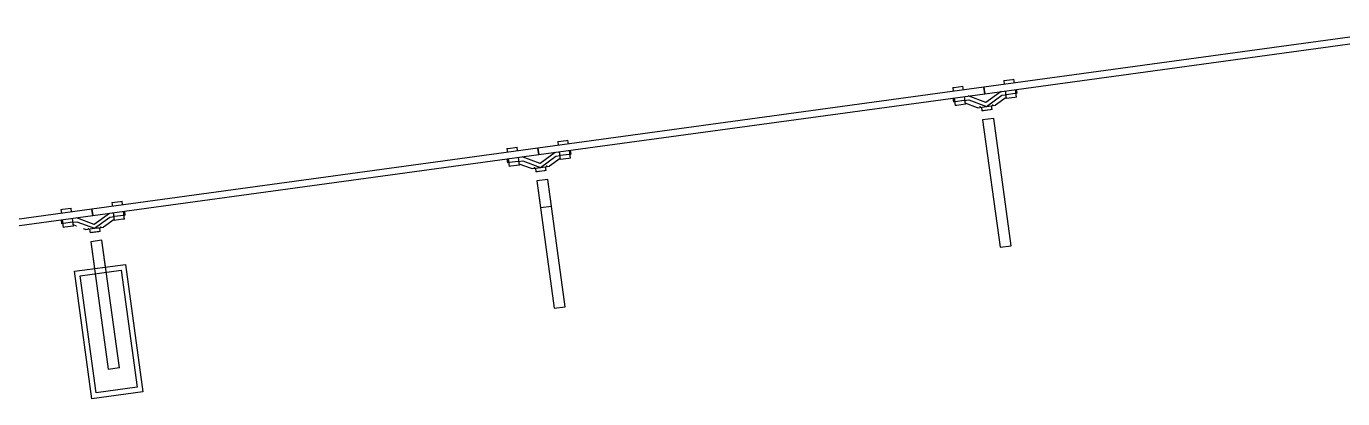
# Model space of a CAD drawing. Header units: millimetres. Extents: x -28081 to 11848482, y -6212777 to 128443.
# Drawn here: x -18223 to -13105, y 112788 to 114237 of the extents above; entities that cross this region are included whole.
import ezdxf

# ---------------------------------------------------------------- set-up
doc = ezdxf.new("R2010")
doc.units = ezdxf.units.MM
doc.header["$LTSCALE"] = 10
doc.layers.add('A—\\M+5C3C5\\M+5B4B0', color=135, linetype='Continuous')

msp = doc.modelspace()

# ---------------------------------------------------------------- linework, layer by layer
at = {"layer": 'A—\\M+5C3C5\\M+5B4B0'}
for p, q in [((-12766.1, 114236.6), (-14500, 113999.6)), ((-12766.1, 114236.6), (-14500, 113999.6)), ((-12766.1, 114236.6), (-14500, 113999.6)), ((-14496.5, 113974.4), (-12762.7, 114211.4)), ((-14496.5, 113974.4), (-12762.7, 114211.4)), ((-14496.5, 113974.4), (-12762.7, 114211.4)), ((-14422.7, 114025.3), (-14388.9, 114029.9)), ((-14422.7, 114025.3), (-14388.9, 114029.9)), ((-14388.9, 114029.9), (-14383.1, 114030.7)), ((-14388.9, 114029.9), (-14383.1, 114030.7)), ((-14381.1, 114015.8), (-14383.1, 114030.7)), ((-14381.1, 114015.8), (-14383.1, 114030.7)), ((-14500, 113999.6), (-16233.9, 113762.6)), ((-14500, 113999.6), (-16233.9, 113762.6)), ((-14500, 113999.6), (-16233.9, 113762.6)), ((-14620.9, 113998.2), (-14615.1, 113999)), ((-14620.9, 113998.2), (-14615.1, 113999)), ((-14620.9, 113998.2), (-14618.9, 113983.3)), ((-14620.9, 113998.2), (-14618.9, 113983.3)), ((-14615.1, 113999), (-14581.3, 114003.6)), ((-14615.1, 113999), (-14581.3, 114003.6)), ((-14579.2, 113988.7), (-14581.3, 114003.6)), ((-14579.2, 113988.7), (-14581.3, 114003.6)), ((-14496.5, 113974.4), (-14500, 113999.6)), ((-14500, 113999.6), (-14496.5, 113974.4)), ((-14496.5, 113974.4), (-14500, 113999.6)), ((-14500, 113999.6), (-14496.5, 113974.4)), ((-14496.5, 113974.4), (-14500, 113999.6)), ((-14500, 113999.6), (-14496.5, 113974.4)), ((-14432.5, 113983.2), (-14491.8, 113939.7)), ((-14432.5, 113983.2), (-14491.8, 113939.7)), ((-14422.7, 114025.3), (-14420.7, 114010.4)), ((-14422.7, 114025.3), (-14420.7, 114010.4)), ((-14417.3, 113985.2), (-14413.2, 113955.4)), ((-14417.3, 113985.2), (-14413.2, 113955.4)), ((-14370.6, 113976.4), (-14377.9, 113975.4)), ((-14370.6, 113976.4), (-14377.9, 113975.4)), ((-14373.6, 113960.8), (-14377.6, 113990.7)), ((-14373.6, 113960.8), (-14377.6, 113990.7)), ((-14370.6, 113976.4), (-14372.7, 113991.3)), ((-14370.6, 113976.4), (-14372.7, 113991.3)), ((-16230.4, 113737.4), (-14496.5, 113974.4)), ((-16230.4, 113737.4), (-14496.5, 113974.4)), ((-16230.4, 113737.4), (-14496.5, 113974.4)), ((-14620.4, 113957.5), (-14618.3, 113942.5)), ((-14620.4, 113957.5), (-14618.3, 113942.5)), ((-14611.1, 113943.5), (-14618.3, 113942.5)), ((-14611.1, 113943.5), (-14618.3, 113942.5)), ((-14615.4, 113958.2), (-14611.4, 113928.3)), ((-14615.4, 113958.2), (-14611.4, 113928.3)), ((-14605.5, 113929.1), (-14611.4, 113928.3)), ((-14605.5, 113929.1), (-14611.4, 113928.3)), ((-14576.1, 113948.3), (-14611.1, 113943.5)), ((-14576.1, 113948.3), (-14611.1, 113943.5)), ((-14571.7, 113933.8), (-14605.5, 113929.1)), ((-14571.7, 113933.8), (-14605.5, 113929.1)), ((-14576.1, 113948.3), (-14558.5, 113950.7)), ((-14576.1, 113948.3), (-14558.5, 113950.7)), ((-14571.7, 113933.8), (-14575.8, 113963.6)), ((-14571.7, 113933.8), (-14575.8, 113963.6)), ((-14524.8, 113920.1), (-14572.3, 113937.9)), ((-14524.8, 113920.1), (-14572.3, 113937.9)), ((-14491.8, 113939.7), (-14560.6, 113965.7)), ((-14491.8, 113939.7), (-14560.6, 113965.7)), ((-14558.5, 113950.7), (-14489.8, 113924.9)), ((-14558.5, 113950.7), (-14489.8, 113924.9)), ((-14524.8, 113920.1), (-14489.8, 113924.9)), ((-14524.8, 113920.1), (-14489.8, 113924.9)), ((-14515.1, 113925.5), (-14514.5, 113921.5)), ((-14515.1, 113925.5), (-14514.5, 113921.5)), ((-14515.1, 113925.5), (-14514.5, 113921.5)), ((-14515.1, 113925.5), (-14514.5, 113921.5)), ((-14507.3, 113922.5), (-14489.8, 113924.9)), ((-14507.3, 113922.5), (-14489.8, 113924.9)), ((-14489.8, 113924.9), (-14430.4, 113968.2)), ((-14489.8, 113924.9), (-14430.4, 113968.2)), ((-14489.8, 113924.9), (-14454.7, 113929.7)), ((-14489.8, 113924.9), (-14454.7, 113929.7)), ((-14489.8, 113924.9), (-14472.2, 113927.3)), ((-14489.8, 113924.9), (-14472.2, 113927.3)), ((-14472.2, 113927.3), (-14454.7, 113929.7)), ((-14472.2, 113927.3), (-14454.7, 113929.7)), ((-14467.9, 113912.7), (-14469.9, 113927.6)), ((-14467.9, 113912.7), (-14469.9, 113927.6)), ((-14467.9, 113912.7), (-14469.9, 113927.6)), ((-14467.9, 113912.7), (-14469.9, 113927.6)), ((-14467.9, 113912.7), (-14469.9, 113927.6)), ((-14467.9, 113912.7), (-14469.9, 113927.6)), ((-14467.9, 113912.7), (-14469.9, 113927.6)), ((-14467.9, 113912.7), (-14469.9, 113927.6)), ((-14465, 113928.3), (-14465.5, 113932.2)), ((-14465, 113928.3), (-14465.5, 113932.2)), ((-14465, 113928.3), (-14465.5, 113932.2)), ((-14465, 113928.3), (-14465.5, 113932.2)), ((-14413.7, 113959.6), (-14454.7, 113929.7)), ((-14413.7, 113959.6), (-14454.7, 113929.7)), ((-14430.4, 113968.2), (-14412.9, 113970.6)), ((-14430.4, 113968.2), (-14412.9, 113970.6)), ((-14379.4, 113960), (-14413.2, 113955.4)), ((-14379.4, 113960), (-14413.2, 113955.4)), ((-14377.9, 113975.4), (-14412.9, 113970.6)), ((-14377.9, 113975.4), (-14412.9, 113970.6)), ((-14373.6, 113960.8), (-14379.4, 113960)), ((-14373.6, 113960.8), (-14379.4, 113960)), ((-14524.8, 113920.1), (-14507.3, 113922.5)), ((-14524.8, 113920.1), (-14507.3, 113922.5)), ((-14509.6, 113922.2), (-14507.5, 113907.3)), ((-14509.6, 113922.2), (-14507.5, 113907.3)), ((-14509.6, 113922.2), (-14507.5, 113907.3)), ((-14509.6, 113922.2), (-14507.5, 113907.3)), ((-14509.6, 113922.2), (-14507.5, 113907.3)), ((-14509.6, 113922.2), (-14507.5, 113907.3)), ((-14509.6, 113922.2), (-14507.5, 113907.3)), ((-14509.6, 113922.2), (-14507.5, 113907.3)), ((-14473.7, 113911.9), (-14507.5, 113907.3)), ((-14473.7, 113911.9), (-14507.5, 113907.3)), ((-14473.7, 113911.9), (-14507.5, 113907.3)), ((-14473.7, 113911.9), (-14507.5, 113907.3)), ((-14501.7, 113908.1), (-14507.5, 113907.3)), ((-14501.7, 113908.1), (-14507.5, 113907.3)), ((-14501.7, 113908.1), (-14507.5, 113907.3)), ((-14501.7, 113908.1), (-14507.5, 113907.3)), ((-14467.9, 113912.7), (-14501.7, 113908.1)), ((-14467.9, 113912.7), (-14501.7, 113908.1)), ((-14467.9, 113912.7), (-14501.7, 113908.1)), ((-14467.9, 113912.7), (-14501.7, 113908.1)), ((-14467.9, 113912.7), (-14473.7, 113911.9)), ((-14467.9, 113912.7), (-14473.7, 113911.9)), ((-14467.9, 113912.7), (-14473.7, 113911.9)), ((-14467.9, 113912.7), (-14473.7, 113911.9)), ((-16156.6, 113788.3), (-16122.8, 113792.9)), ((-16156.6, 113788.3), (-16122.8, 113792.9)), ((-16156.6, 113788.3), (-16154.6, 113773.4)), ((-16156.6, 113788.3), (-16154.6, 113773.4)), ((-16122.8, 113792.9), (-16117, 113793.7)), ((-16122.8, 113792.9), (-16117, 113793.7)), ((-16115, 113778.8), (-16117, 113793.7)), ((-16115, 113778.8), (-16117, 113793.7)), ((-16233.9, 113762.6), (-17967.7, 113525.6)), ((-16233.9, 113762.6), (-17967.7, 113525.6)), ((-16233.9, 113762.6), (-17967.7, 113525.6)), ((-17964.3, 113500.4), (-16230.4, 113737.4)), ((-17964.3, 113500.4), (-16230.4, 113737.4)), ((-17964.3, 113500.4), (-16230.4, 113737.4)), ((-16354.8, 113761.2), (-16349, 113762)), ((-16354.8, 113761.2), (-16349, 113762)), ((-16354.8, 113761.2), (-16352.7, 113746.3)), ((-16354.8, 113761.2), (-16352.7, 113746.3)), ((-16354.3, 113720.5), (-16352.2, 113705.5)), ((-16354.3, 113720.5), (-16352.2, 113705.5)), ((-16349.3, 113721.2), (-16345.2, 113691.3)), ((-16349.3, 113721.2), (-16345.2, 113691.3)), ((-16349, 113762), (-16315.1, 113766.6)), ((-16349, 113762), (-16315.1, 113766.6)), ((-16313.1, 113751.7), (-16315.1, 113766.6)), ((-16313.1, 113751.7), (-16315.1, 113766.6)), ((-16305.6, 113696.8), (-16309.7, 113726.6)), ((-16305.6, 113696.8), (-16309.7, 113726.6)), ((-16225.7, 113702.7), (-16294.5, 113728.7)), ((-16225.7, 113702.7), (-16294.5, 113728.7)), ((-16230.4, 113737.4), (-16233.9, 113762.6)), ((-16233.9, 113762.6), (-16230.4, 113737.4)), ((-16230.4, 113737.4), (-16233.9, 113762.6)), ((-16233.9, 113762.6), (-16230.4, 113737.4)), ((-16230.4, 113737.4), (-16233.9, 113762.6)), ((-16233.9, 113762.6), (-16230.4, 113737.4)), ((-16166.4, 113746.2), (-16225.7, 113702.7)), ((-16166.4, 113746.2), (-16225.7, 113702.7)), ((-16223.6, 113687.9), (-16164.3, 113731.2)), ((-16223.6, 113687.9), (-16164.3, 113731.2)), ((-16147.6, 113722.6), (-16188.6, 113692.7)), ((-16147.6, 113722.6), (-16188.6, 113692.7)), ((-16164.3, 113731.2), (-16146.8, 113733.6)), ((-16164.3, 113731.2), (-16146.8, 113733.6)), ((-16151.2, 113748.2), (-16147.1, 113718.4)), ((-16151.2, 113748.2), (-16147.1, 113718.4)), ((-16113.2, 113723), (-16147.1, 113718.4)), ((-16113.2, 113723), (-16147.1, 113718.4)), ((-16111.8, 113738.4), (-16146.8, 113733.6)), ((-16111.8, 113738.4), (-16146.8, 113733.6)), ((-16107.4, 113723.8), (-16113.2, 113723)), ((-16107.4, 113723.8), (-16113.2, 113723)), ((-16104.5, 113739.4), (-16111.8, 113738.4)), ((-16104.5, 113739.4), (-16111.8, 113738.4)), ((-16107.4, 113723.8), (-16111.5, 113753.7)), ((-16107.4, 113723.8), (-16111.5, 113753.7)), ((-16104.5, 113739.4), (-16106.6, 113754.3)), ((-16104.5, 113739.4), (-16106.6, 113754.3)), ((-16345, 113706.5), (-16352.2, 113705.5)), ((-16345, 113706.5), (-16352.2, 113705.5)), ((-16339.4, 113692.1), (-16345.2, 113691.3)), ((-16339.4, 113692.1), (-16345.2, 113691.3)), ((-16309.9, 113711.3), (-16345, 113706.5)), ((-16309.9, 113711.3), (-16345, 113706.5)), ((-16305.6, 113696.8), (-16339.4, 113692.1)), ((-16305.6, 113696.8), (-16339.4, 113692.1)), ((-16309.9, 113711.3), (-16292.4, 113713.7)), ((-16309.9, 113711.3), (-16292.4, 113713.7)), ((-16258.7, 113683.1), (-16306.2, 113700.9)), ((-16258.7, 113683.1), (-16306.2, 113700.9)), ((-16292.4, 113713.7), (-16223.6, 113687.9)), ((-16292.4, 113713.7), (-16223.6, 113687.9)), ((-16258.7, 113683.1), (-16223.6, 113687.9)), ((-16258.7, 113683.1), (-16223.6, 113687.9)), ((-16258.7, 113683.1), (-16241.2, 113685.5)), ((-16258.7, 113683.1), (-16241.2, 113685.5)), ((-16249, 113688.5), (-16248.4, 113684.5)), ((-16249, 113688.5), (-16248.4, 113684.5)), ((-16249, 113688.5), (-16248.4, 113684.5)), ((-16249, 113688.5), (-16248.4, 113684.5)), ((-16243.5, 113685.2), (-16241.4, 113670.3)), ((-16243.5, 113685.2), (-16241.4, 113670.3)), ((-16243.5, 113685.2), (-16241.4, 113670.3)), ((-16243.5, 113685.2), (-16241.4, 113670.3)), ((-16243.5, 113685.2), (-16241.4, 113670.3)), ((-16243.5, 113685.2), (-16241.4, 113670.3)), ((-16243.5, 113685.2), (-16241.4, 113670.3)), ((-16243.5, 113685.2), (-16241.4, 113670.3)), ((-16207.6, 113674.9), (-16241.4, 113670.3)), ((-16207.6, 113674.9), (-16241.4, 113670.3)), ((-16207.6, 113674.9), (-16241.4, 113670.3)), ((-16207.6, 113674.9), (-16241.4, 113670.3)), ((-16235.6, 113671.1), (-16241.4, 113670.3)), ((-16235.6, 113671.1), (-16241.4, 113670.3)), ((-16235.6, 113671.1), (-16241.4, 113670.3)), ((-16235.6, 113671.1), (-16241.4, 113670.3)), ((-16241.2, 113685.5), (-16223.6, 113687.9)), ((-16241.2, 113685.5), (-16223.6, 113687.9)), ((-16201.8, 113675.7), (-16235.6, 113671.1)), ((-16201.8, 113675.7), (-16235.6, 113671.1)), ((-16201.8, 113675.7), (-16235.6, 113671.1)), ((-16201.8, 113675.7), (-16235.6, 113671.1)), ((-16223.6, 113687.9), (-16188.6, 113692.7)), ((-16223.6, 113687.9), (-16188.6, 113692.7)), ((-16223.6, 113687.9), (-16206.1, 113690.3)), ((-16223.6, 113687.9), (-16206.1, 113690.3)), ((-16201.8, 113675.7), (-16207.6, 113674.9)), ((-16201.8, 113675.7), (-16207.6, 113674.9)), ((-16201.8, 113675.7), (-16207.6, 113674.9)), ((-16201.8, 113675.7), (-16207.6, 113674.9)), ((-16206.1, 113690.3), (-16188.6, 113692.7)), ((-16206.1, 113690.3), (-16188.6, 113692.7)), ((-16201.8, 113675.7), (-16203.8, 113690.6)), ((-16201.8, 113675.7), (-16203.8, 113690.6)), ((-16201.8, 113675.7), (-16203.8, 113690.6)), ((-16201.8, 113675.7), (-16203.8, 113690.6)), ((-16201.8, 113675.7), (-16203.8, 113690.6)), ((-16201.8, 113675.7), (-16203.8, 113690.6)), ((-16201.8, 113675.7), (-16203.8, 113690.6)), ((-16201.8, 113675.7), (-16203.8, 113690.6)), ((-16198.9, 113691.3), (-16199.4, 113695.2)), ((-16198.9, 113691.3), (-16199.4, 113695.2)), ((-16198.9, 113691.3), (-16199.4, 113695.2)), ((-16198.9, 113691.3), (-16199.4, 113695.2)), ((-17967.7, 113525.6), (-19701.6, 113288.6)), ((-17967.7, 113525.6), (-19701.6, 113288.6)), ((-17967.7, 113525.6), (-19701.6, 113288.6)), ((-18088.7, 113524.2), (-18082.9, 113525)), ((-18088.7, 113524.2), (-18086.6, 113509.3)), ((-18082.9, 113525), (-18049, 113529.6)), ((-18047, 113514.7), (-18049, 113529.6)), ((-17967.7, 113525.6), (-17964.3, 113500.4)), ((-17964.3, 113500.4), (-17967.7, 113525.6)), ((-17967.7, 113525.6), (-17964.3, 113500.4)), ((-17964.3, 113500.4), (-17967.7, 113525.6)), ((-17967.7, 113525.6), (-17964.3, 113500.4)), ((-17964.3, 113500.4), (-17967.7, 113525.6)), ((-17890.5, 113551.3), (-17856.7, 113555.9)), ((-17890.5, 113551.3), (-17888.5, 113536.4)), ((-17856.7, 113555.9), (-17850.9, 113556.7)), ((-17848.8, 113541.8), (-17850.9, 113556.7)), ((-17841.3, 113486.8), (-17845.4, 113516.7)), ((-17838.4, 113502.4), (-17840.4, 113517.3)), ((-19698.2, 113263.4), (-17964.3, 113500.4)), ((-19698.2, 113263.4), (-17964.3, 113500.4)), ((-19698.2, 113263.4), (-17964.3, 113500.4)), ((-18088.1, 113483.5), (-18086.1, 113468.5)), ((-18078.8, 113469.5), (-18086.1, 113468.5)), ((-18083.2, 113484.2), (-18079.1, 113454.3)), ((-18043.8, 113474.3), (-18078.8, 113469.5)), ((-18043.8, 113474.3), (-18026.3, 113476.7)), ((-18039.5, 113459.8), (-18043.6, 113489.6)), ((-18027.5, 113459.2), (-18040.1, 113463.9)), ((-17959.6, 113465.7), (-18028.3, 113491.7)), ((-18026.3, 113476.7), (-17957.5, 113450.9)), ((-17900.2, 113509.2), (-17959.6, 113465.7)), ((-17957.5, 113450.9), (-17898.2, 113494.2)), ((-17881.5, 113485.6), (-17922.5, 113455.7)), ((-17898.2, 113494.2), (-17880.7, 113496.6)), ((-17885, 113511.3), (-17881, 113481.4)), ((-17847.1, 113486), (-17881, 113481.4)), ((-17845.7, 113501.4), (-17880.7, 113496.6)), ((-17841.3, 113486.8), (-17847.1, 113486)), ((-17838.4, 113502.4), (-17845.7, 113501.4)), ((-18073.3, 113455.1), (-18079.1, 113454.3)), ((-18039.5, 113459.8), (-18073.3, 113455.1)), ((-17992.5, 113446.1), (-18000.5, 113449.1)), ((-17992.5, 113446.1), (-17957.5, 113450.9)), ((-17992.5, 113446.1), (-17975, 113448.5)), ((-17982.8, 113451.5), (-17982.3, 113447.5)), ((-17982.8, 113451.5), (-17982.3, 113447.5)), ((-17977.3, 113448.2), (-17975.3, 113433.3)), ((-17977.3, 113448.2), (-17975.3, 113433.3)), ((-17977.3, 113448.2), (-17975.3, 113433.3)), ((-17977.3, 113448.2), (-17975.3, 113433.3)), ((-17941.5, 113437.9), (-17975.3, 113433.3)), ((-17941.5, 113437.9), (-17975.3, 113433.3)), ((-17969.5, 113434.1), (-17975.3, 113433.3)), ((-17969.5, 113434.1), (-17975.3, 113433.3)), ((-17975, 113448.5), (-17957.5, 113450.9)), ((-17935.7, 113438.7), (-17969.5, 113434.1)), ((-17935.7, 113438.7), (-17969.5, 113434.1)), ((-17957.5, 113450.9), (-17922.5, 113455.7)), ((-17957.5, 113450.9), (-17940, 113453.3)), ((-17935.7, 113438.7), (-17941.5, 113437.9)), ((-17935.7, 113438.7), (-17941.5, 113437.9)), ((-17940, 113453.3), (-17922.5, 113455.7)), ((-17935.7, 113438.7), (-17937.7, 113453.6)), ((-17935.7, 113438.7), (-17937.7, 113453.6)), ((-17935.7, 113438.7), (-17937.7, 113453.6)), ((-17935.7, 113438.7), (-17937.7, 113453.6)), ((-17932.8, 113454.3), (-17933.3, 113458.2)), ((-17932.8, 113454.3), (-17933.3, 113458.2)), ((-18035.6, 113283.8), (-17837.5, 113310.8))]:
    msp.add_line(p, q, dxfattribs=at)
at = {"layer": 'A—\\M+5C3C5\\M+5B4B0', "color": 8, "lineweight": 9}
for p, q in [((-14422.7, 114025.3), (-14388.9, 114029.9)), ((-14422.7, 114025.3), (-14388.9, 114029.9)), ((-14422.7, 114025.3), (-14388.9, 114029.9)), ((-14422.7, 114025.3), (-14388.9, 114029.9)), ((-14388.9, 114029.9), (-14383.1, 114030.7)), ((-14388.9, 114029.9), (-14383.1, 114030.7)), ((-14388.9, 114029.9), (-14383.1, 114030.7)), ((-14388.9, 114029.9), (-14383.1, 114030.7)), ((-14381.1, 114015.8), (-14383.1, 114030.7)), ((-14381.1, 114015.8), (-14383.1, 114030.7)), ((-14381.1, 114015.8), (-14383.1, 114030.7)), ((-14381.1, 114015.8), (-14383.1, 114030.7)), ((-14620.9, 113998.2), (-14615.1, 113999)), ((-14620.9, 113998.2), (-14615.1, 113999)), ((-14620.9, 113998.2), (-14615.1, 113999)), ((-14620.9, 113998.2), (-14615.1, 113999)), ((-14620.9, 113998.2), (-14618.9, 113983.3)), ((-14620.9, 113998.2), (-14618.9, 113983.3)), ((-14620.9, 113998.2), (-14618.9, 113983.3)), ((-14620.9, 113998.2), (-14618.9, 113983.3)), ((-14615.1, 113999), (-14581.3, 114003.6)), ((-14615.1, 113999), (-14581.3, 114003.6)), ((-14615.1, 113999), (-14581.3, 114003.6)), ((-14615.1, 113999), (-14581.3, 114003.6)), ((-14579.2, 113988.7), (-14581.3, 114003.6)), ((-14579.2, 113988.7), (-14581.3, 114003.6)), ((-14579.2, 113988.7), (-14581.3, 114003.6)), ((-14579.2, 113988.7), (-14581.3, 114003.6)), ((-14432.5, 113983.2), (-14491.8, 113939.7)), ((-14432.5, 113983.2), (-14491.8, 113939.7)), ((-14432.5, 113983.2), (-14491.8, 113939.7)), ((-14432.5, 113983.2), (-14491.8, 113939.7)), ((-14422.7, 114025.3), (-14420.7, 114010.4)), ((-14422.7, 114025.3), (-14420.7, 114010.4)), ((-14422.7, 114025.3), (-14420.7, 114010.4)), ((-14422.7, 114025.3), (-14420.7, 114010.4)), ((-14417.3, 113985.2), (-14413.2, 113955.4)), ((-14417.3, 113985.2), (-14413.2, 113955.4)), ((-14417.3, 113985.2), (-14413.2, 113955.4)), ((-14417.3, 113985.2), (-14413.2, 113955.4)), ((-14370.6, 113976.4), (-14377.9, 113975.4)), ((-14370.6, 113976.4), (-14377.9, 113975.4)), ((-14370.6, 113976.4), (-14377.9, 113975.4)), ((-14370.6, 113976.4), (-14377.9, 113975.4)), ((-14373.6, 113960.8), (-14377.6, 113990.7)), ((-14373.6, 113960.8), (-14377.6, 113990.7)), ((-14373.6, 113960.8), (-14377.6, 113990.7)), ((-14373.6, 113960.8), (-14377.6, 113990.7)), ((-14370.6, 113976.4), (-14372.7, 113991.3)), ((-14370.6, 113976.4), (-14372.7, 113991.3)), ((-14370.6, 113976.4), (-14372.7, 113991.3)), ((-14370.6, 113976.4), (-14372.7, 113991.3)), ((-14620.4, 113957.5), (-14618.3, 113942.5)), ((-14620.4, 113957.5), (-14618.3, 113942.5)), ((-14620.4, 113957.5), (-14618.3, 113942.5)), ((-14620.4, 113957.5), (-14618.3, 113942.5)), ((-14611.1, 113943.5), (-14618.3, 113942.5)), ((-14611.1, 113943.5), (-14618.3, 113942.5)), ((-14611.1, 113943.5), (-14618.3, 113942.5)), ((-14611.1, 113943.5), (-14618.3, 113942.5)), ((-14615.4, 113958.2), (-14611.4, 113928.3)), ((-14615.4, 113958.2), (-14611.4, 113928.3)), ((-14615.4, 113958.2), (-14611.4, 113928.3)), ((-14615.4, 113958.2), (-14611.4, 113928.3)), ((-14605.5, 113929.1), (-14611.4, 113928.3)), ((-14605.5, 113929.1), (-14611.4, 113928.3)), ((-14605.5, 113929.1), (-14611.4, 113928.3)), ((-14605.5, 113929.1), (-14611.4, 113928.3)), ((-14576.1, 113948.3), (-14611.1, 113943.5)), ((-14576.1, 113948.3), (-14611.1, 113943.5)), ((-14576.1, 113948.3), (-14611.1, 113943.5)), ((-14576.1, 113948.3), (-14611.1, 113943.5)), ((-14571.7, 113933.8), (-14605.5, 113929.1)), ((-14571.7, 113933.8), (-14605.5, 113929.1)), ((-14571.7, 113933.8), (-14605.5, 113929.1)), ((-14571.7, 113933.8), (-14605.5, 113929.1)), ((-14576.1, 113948.3), (-14558.5, 113950.7)), ((-14576.1, 113948.3), (-14558.5, 113950.7)), ((-14576.1, 113948.3), (-14558.5, 113950.7)), ((-14576.1, 113948.3), (-14558.5, 113950.7)), ((-14571.7, 113933.8), (-14575.8, 113963.6)), ((-14571.7, 113933.8), (-14575.8, 113963.6)), ((-14571.7, 113933.8), (-14575.8, 113963.6)), ((-14571.7, 113933.8), (-14575.8, 113963.6)), ((-14524.8, 113920.1), (-14572.3, 113937.9)), ((-14524.8, 113920.1), (-14572.3, 113937.9)), ((-14524.8, 113920.1), (-14572.3, 113937.9)), ((-14524.8, 113920.1), (-14572.3, 113937.9)), ((-14491.8, 113939.7), (-14560.6, 113965.7)), ((-14491.8, 113939.7), (-14560.6, 113965.7)), ((-14491.8, 113939.7), (-14560.6, 113965.7)), ((-14491.8, 113939.7), (-14560.6, 113965.7)), ((-14558.5, 113950.7), (-14489.8, 113924.9)), ((-14558.5, 113950.7), (-14489.8, 113924.9)), ((-14558.5, 113950.7), (-14489.8, 113924.9)), ((-14558.5, 113950.7), (-14489.8, 113924.9)), ((-14524.8, 113920.1), (-14489.8, 113924.9)), ((-14524.8, 113920.1), (-14489.8, 113924.9)), ((-14524.8, 113920.1), (-14489.8, 113924.9)), ((-14524.8, 113920.1), (-14489.8, 113924.9)), ((-14515.1, 113925.5), (-14514.5, 113921.5)), ((-14515.1, 113925.5), (-14514.5, 113921.5)), ((-14515.1, 113925.5), (-14514.5, 113921.5)), ((-14515.1, 113925.5), (-14514.5, 113921.5)), ((-14515.1, 113925.5), (-14514.5, 113921.5)), ((-14515.1, 113925.5), (-14514.5, 113921.5)), ((-14515.1, 113925.5), (-14514.5, 113921.5)), ((-14515.1, 113925.5), (-14514.5, 113921.5)), ((-14507.3, 113922.5), (-14489.8, 113924.9)), ((-14507.3, 113922.5), (-14489.8, 113924.9)), ((-14507.3, 113922.5), (-14489.8, 113924.9)), ((-14507.3, 113922.5), (-14489.8, 113924.9)), ((-14489.8, 113924.9), (-14430.4, 113968.2)), ((-14489.8, 113924.9), (-14430.4, 113968.2)), ((-14489.8, 113924.9), (-14430.4, 113968.2)), ((-14489.8, 113924.9), (-14430.4, 113968.2)), ((-14489.8, 113924.9), (-14454.7, 113929.7)), ((-14489.8, 113924.9), (-14454.7, 113929.7)), ((-14489.8, 113924.9), (-14454.7, 113929.7)), ((-14489.8, 113924.9), (-14454.7, 113929.7)), ((-14489.8, 113924.9), (-14472.2, 113927.3)), ((-14489.8, 113924.9), (-14472.2, 113927.3)), ((-14489.8, 113924.9), (-14472.2, 113927.3)), ((-14489.8, 113924.9), (-14472.2, 113927.3)), ((-14472.2, 113927.3), (-14454.7, 113929.7)), ((-14472.2, 113927.3), (-14454.7, 113929.7)), ((-14472.2, 113927.3), (-14454.7, 113929.7)), ((-14472.2, 113927.3), (-14454.7, 113929.7)), ((-14467.9, 113912.7), (-14469.9, 113927.6)), ((-14467.9, 113912.7), (-14469.9, 113927.6)), ((-14467.9, 113912.7), (-14469.9, 113927.6)), ((-14467.9, 113912.7), (-14469.9, 113927.6)), ((-14467.9, 113912.7), (-14469.9, 113927.6)), ((-14467.9, 113912.7), (-14469.9, 113927.6)), ((-14467.9, 113912.7), (-14469.9, 113927.6)), ((-14467.9, 113912.7), (-14469.9, 113927.6)), ((-14467.9, 113912.7), (-14469.9, 113927.6)), ((-14467.9, 113912.7), (-14469.9, 113927.6)), ((-14467.9, 113912.7), (-14469.9, 113927.6)), ((-14467.9, 113912.7), (-14469.9, 113927.6)), ((-14467.9, 113912.7), (-14469.9, 113927.6)), ((-14467.9, 113912.7), (-14469.9, 113927.6)), ((-14467.9, 113912.7), (-14469.9, 113927.6)), ((-14467.9, 113912.7), (-14469.9, 113927.6)), ((-14465, 113928.3), (-14465.5, 113932.2)), ((-14465, 113928.3), (-14465.5, 113932.2)), ((-14465, 113928.3), (-14465.5, 113932.2)), ((-14465, 113928.3), (-14465.5, 113932.2)), ((-14465, 113928.3), (-14465.5, 113932.2)), ((-14465, 113928.3), (-14465.5, 113932.2)), ((-14465, 113928.3), (-14465.5, 113932.2)), ((-14465, 113928.3), (-14465.5, 113932.2)), ((-14413.7, 113959.6), (-14454.7, 113929.7)), ((-14413.7, 113959.6), (-14454.7, 113929.7)), ((-14413.7, 113959.6), (-14454.7, 113929.7)), ((-14413.7, 113959.6), (-14454.7, 113929.7)), ((-14430.4, 113968.2), (-14412.9, 113970.6)), ((-14430.4, 113968.2), (-14412.9, 113970.6)), ((-14430.4, 113968.2), (-14412.9, 113970.6)), ((-14430.4, 113968.2), (-14412.9, 113970.6)), ((-14379.4, 113960), (-14413.2, 113955.4)), ((-14379.4, 113960), (-14413.2, 113955.4)), ((-14379.4, 113960), (-14413.2, 113955.4)), ((-14379.4, 113960), (-14413.2, 113955.4)), ((-14377.9, 113975.4), (-14412.9, 113970.6)), ((-14377.9, 113975.4), (-14412.9, 113970.6)), ((-14377.9, 113975.4), (-14412.9, 113970.6)), ((-14377.9, 113975.4), (-14412.9, 113970.6)), ((-14373.6, 113960.8), (-14379.4, 113960)), ((-14373.6, 113960.8), (-14379.4, 113960)), ((-14373.6, 113960.8), (-14379.4, 113960)), ((-14373.6, 113960.8), (-14379.4, 113960)), ((-14524.8, 113920.1), (-14507.3, 113922.5)), ((-14524.8, 113920.1), (-14507.3, 113922.5)), ((-14524.8, 113920.1), (-14507.3, 113922.5)), ((-14524.8, 113920.1), (-14507.3, 113922.5)), ((-14509.6, 113922.2), (-14507.5, 113907.3)), ((-14509.6, 113922.2), (-14507.5, 113907.3)), ((-14509.6, 113922.2), (-14507.5, 113907.3)), ((-14509.6, 113922.2), (-14507.5, 113907.3)), ((-14509.6, 113922.2), (-14507.5, 113907.3)), ((-14509.6, 113922.2), (-14507.5, 113907.3)), ((-14509.6, 113922.2), (-14507.5, 113907.3)), ((-14509.6, 113922.2), (-14507.5, 113907.3)), ((-14509.6, 113922.2), (-14507.5, 113907.3)), ((-14509.6, 113922.2), (-14507.5, 113907.3)), ((-14509.6, 113922.2), (-14507.5, 113907.3)), ((-14509.6, 113922.2), (-14507.5, 113907.3)), ((-14509.6, 113922.2), (-14507.5, 113907.3)), ((-14509.6, 113922.2), (-14507.5, 113907.3)), ((-14509.6, 113922.2), (-14507.5, 113907.3)), ((-14509.6, 113922.2), (-14507.5, 113907.3)), ((-14473.7, 113911.9), (-14507.5, 113907.3)), ((-14473.7, 113911.9), (-14507.5, 113907.3)), ((-14473.7, 113911.9), (-14507.5, 113907.3)), ((-14473.7, 113911.9), (-14507.5, 113907.3)), ((-14473.7, 113911.9), (-14507.5, 113907.3)), ((-14473.7, 113911.9), (-14507.5, 113907.3)), ((-14473.7, 113911.9), (-14507.5, 113907.3)), ((-14473.7, 113911.9), (-14507.5, 113907.3)), ((-14501.7, 113908.1), (-14507.5, 113907.3)), ((-14501.7, 113908.1), (-14507.5, 113907.3)), ((-14501.7, 113908.1), (-14507.5, 113907.3)), ((-14501.7, 113908.1), (-14507.5, 113907.3)), ((-14501.7, 113908.1), (-14507.5, 113907.3)), ((-14501.7, 113908.1), (-14507.5, 113907.3)), ((-14501.7, 113908.1), (-14507.5, 113907.3)), ((-14501.7, 113908.1), (-14507.5, 113907.3)), ((-14467.9, 113912.7), (-14501.7, 113908.1)), ((-14467.9, 113912.7), (-14501.7, 113908.1)), ((-14467.9, 113912.7), (-14501.7, 113908.1)), ((-14467.9, 113912.7), (-14501.7, 113908.1)), ((-14467.9, 113912.7), (-14501.7, 113908.1)), ((-14467.9, 113912.7), (-14501.7, 113908.1)), ((-14467.9, 113912.7), (-14501.7, 113908.1)), ((-14467.9, 113912.7), (-14501.7, 113908.1)), ((-14467.9, 113912.7), (-14473.7, 113911.9)), ((-14467.9, 113912.7), (-14473.7, 113911.9)), ((-14467.9, 113912.7), (-14473.7, 113911.9)), ((-14467.9, 113912.7), (-14473.7, 113911.9)), ((-14467.9, 113912.7), (-14473.7, 113911.9)), ((-14467.9, 113912.7), (-14473.7, 113911.9)), ((-14467.9, 113912.7), (-14473.7, 113911.9)), ((-14467.9, 113912.7), (-14473.7, 113911.9)), ((-16156.6, 113788.3), (-16122.8, 113792.9)), ((-16156.6, 113788.3), (-16122.8, 113792.9)), ((-16156.6, 113788.3), (-16122.8, 113792.9)), ((-16156.6, 113788.3), (-16122.8, 113792.9)), ((-16156.6, 113788.3), (-16154.6, 113773.4)), ((-16156.6, 113788.3), (-16154.6, 113773.4)), ((-16156.6, 113788.3), (-16154.6, 113773.4)), ((-16156.6, 113788.3), (-16154.6, 113773.4)), ((-16122.8, 113792.9), (-16117, 113793.7)), ((-16122.8, 113792.9), (-16117, 113793.7)), ((-16122.8, 113792.9), (-16117, 113793.7)), ((-16122.8, 113792.9), (-16117, 113793.7)), ((-16115, 113778.8), (-16117, 113793.7)), ((-16115, 113778.8), (-16117, 113793.7)), ((-16115, 113778.8), (-16117, 113793.7)), ((-16115, 113778.8), (-16117, 113793.7)), ((-16354.8, 113761.2), (-16349, 113762)), ((-16354.8, 113761.2), (-16349, 113762)), ((-16354.8, 113761.2), (-16349, 113762)), ((-16354.8, 113761.2), (-16349, 113762)), ((-16354.8, 113761.2), (-16352.7, 113746.3)), ((-16354.8, 113761.2), (-16352.7, 113746.3)), ((-16354.8, 113761.2), (-16352.7, 113746.3)), ((-16354.8, 113761.2), (-16352.7, 113746.3)), ((-16354.3, 113720.5), (-16352.2, 113705.5)), ((-16354.3, 113720.5), (-16352.2, 113705.5)), ((-16354.3, 113720.5), (-16352.2, 113705.5)), ((-16354.3, 113720.5), (-16352.2, 113705.5)), ((-16349.3, 113721.2), (-16345.2, 113691.3)), ((-16349.3, 113721.2), (-16345.2, 113691.3)), ((-16349.3, 113721.2), (-16345.2, 113691.3)), ((-16349.3, 113721.2), (-16345.2, 113691.3)), ((-16349, 113762), (-16315.1, 113766.6)), ((-16349, 113762), (-16315.1, 113766.6)), ((-16349, 113762), (-16315.1, 113766.6)), ((-16349, 113762), (-16315.1, 113766.6)), ((-16313.1, 113751.7), (-16315.1, 113766.6)), ((-16313.1, 113751.7), (-16315.1, 113766.6)), ((-16313.1, 113751.7), (-16315.1, 113766.6)), ((-16313.1, 113751.7), (-16315.1, 113766.6)), ((-16305.6, 113696.8), (-16309.7, 113726.6)), ((-16305.6, 113696.8), (-16309.7, 113726.6)), ((-16305.6, 113696.8), (-16309.7, 113726.6)), ((-16305.6, 113696.8), (-16309.7, 113726.6)), ((-16225.7, 113702.7), (-16294.5, 113728.7)), ((-16225.7, 113702.7), (-16294.5, 113728.7)), ((-16225.7, 113702.7), (-16294.5, 113728.7)), ((-16225.7, 113702.7), (-16294.5, 113728.7)), ((-16166.4, 113746.2), (-16225.7, 113702.7)), ((-16166.4, 113746.2), (-16225.7, 113702.7)), ((-16166.4, 113746.2), (-16225.7, 113702.7)), ((-16166.4, 113746.2), (-16225.7, 113702.7)), ((-16223.6, 113687.9), (-16164.3, 113731.2)), ((-16223.6, 113687.9), (-16164.3, 113731.2)), ((-16223.6, 113687.9), (-16164.3, 113731.2)), ((-16223.6, 113687.9), (-16164.3, 113731.2)), ((-16147.6, 113722.6), (-16188.6, 113692.7)), ((-16147.6, 113722.6), (-16188.6, 113692.7)), ((-16147.6, 113722.6), (-16188.6, 113692.7)), ((-16147.6, 113722.6), (-16188.6, 113692.7)), ((-16164.3, 113731.2), (-16146.8, 113733.6)), ((-16164.3, 113731.2), (-16146.8, 113733.6)), ((-16164.3, 113731.2), (-16146.8, 113733.6)), ((-16164.3, 113731.2), (-16146.8, 113733.6)), ((-16151.2, 113748.2), (-16147.1, 113718.4)), ((-16151.2, 113748.2), (-16147.1, 113718.4)), ((-16151.2, 113748.2), (-16147.1, 113718.4)), ((-16151.2, 113748.2), (-16147.1, 113718.4)), ((-16113.2, 113723), (-16147.1, 113718.4)), ((-16113.2, 113723), (-16147.1, 113718.4)), ((-16113.2, 113723), (-16147.1, 113718.4)), ((-16113.2, 113723), (-16147.1, 113718.4)), ((-16111.8, 113738.4), (-16146.8, 113733.6)), ((-16111.8, 113738.4), (-16146.8, 113733.6)), ((-16111.8, 113738.4), (-16146.8, 113733.6)), ((-16111.8, 113738.4), (-16146.8, 113733.6)), ((-16107.4, 113723.8), (-16113.2, 113723)), ((-16107.4, 113723.8), (-16113.2, 113723)), ((-16107.4, 113723.8), (-16113.2, 113723)), ((-16107.4, 113723.8), (-16113.2, 113723)), ((-16104.5, 113739.4), (-16111.8, 113738.4)), ((-16104.5, 113739.4), (-16111.8, 113738.4)), ((-16104.5, 113739.4), (-16111.8, 113738.4)), ((-16104.5, 113739.4), (-16111.8, 113738.4)), ((-16107.4, 113723.8), (-16111.5, 113753.7)), ((-16107.4, 113723.8), (-16111.5, 113753.7)), ((-16107.4, 113723.8), (-16111.5, 113753.7)), ((-16107.4, 113723.8), (-16111.5, 113753.7)), ((-16104.5, 113739.4), (-16106.6, 113754.3)), ((-16104.5, 113739.4), (-16106.6, 113754.3)), ((-16104.5, 113739.4), (-16106.6, 113754.3)), ((-16104.5, 113739.4), (-16106.6, 113754.3)), ((-16345, 113706.5), (-16352.2, 113705.5)), ((-16345, 113706.5), (-16352.2, 113705.5)), ((-16345, 113706.5), (-16352.2, 113705.5)), ((-16345, 113706.5), (-16352.2, 113705.5)), ((-16339.4, 113692.1), (-16345.2, 113691.3)), ((-16339.4, 113692.1), (-16345.2, 113691.3)), ((-16339.4, 113692.1), (-16345.2, 113691.3)), ((-16339.4, 113692.1), (-16345.2, 113691.3)), ((-16309.9, 113711.3), (-16345, 113706.5)), ((-16309.9, 113711.3), (-16345, 113706.5)), ((-16309.9, 113711.3), (-16345, 113706.5)), ((-16309.9, 113711.3), (-16345, 113706.5)), ((-16305.6, 113696.8), (-16339.4, 113692.1)), ((-16305.6, 113696.8), (-16339.4, 113692.1)), ((-16305.6, 113696.8), (-16339.4, 113692.1)), ((-16305.6, 113696.8), (-16339.4, 113692.1)), ((-16309.9, 113711.3), (-16292.4, 113713.7)), ((-16309.9, 113711.3), (-16292.4, 113713.7)), ((-16309.9, 113711.3), (-16292.4, 113713.7)), ((-16309.9, 113711.3), (-16292.4, 113713.7)), ((-16258.7, 113683.1), (-16306.2, 113700.9)), ((-16258.7, 113683.1), (-16306.2, 113700.9)), ((-16258.7, 113683.1), (-16306.2, 113700.9)), ((-16258.7, 113683.1), (-16306.2, 113700.9)), ((-16292.4, 113713.7), (-16223.6, 113687.9)), ((-16292.4, 113713.7), (-16223.6, 113687.9)), ((-16292.4, 113713.7), (-16223.6, 113687.9)), ((-16292.4, 113713.7), (-16223.6, 113687.9)), ((-16258.7, 113683.1), (-16223.6, 113687.9)), ((-16258.7, 113683.1), (-16223.6, 113687.9)), ((-16258.7, 113683.1), (-16223.6, 113687.9)), ((-16258.7, 113683.1), (-16223.6, 113687.9)), ((-16258.7, 113683.1), (-16241.2, 113685.5)), ((-16258.7, 113683.1), (-16241.2, 113685.5)), ((-16258.7, 113683.1), (-16241.2, 113685.5)), ((-16258.7, 113683.1), (-16241.2, 113685.5)), ((-16249, 113688.5), (-16248.4, 113684.5)), ((-16249, 113688.5), (-16248.4, 113684.5)), ((-16249, 113688.5), (-16248.4, 113684.5)), ((-16249, 113688.5), (-16248.4, 113684.5)), ((-16249, 113688.5), (-16248.4, 113684.5)), ((-16249, 113688.5), (-16248.4, 113684.5)), ((-16249, 113688.5), (-16248.4, 113684.5)), ((-16249, 113688.5), (-16248.4, 113684.5)), ((-16243.5, 113685.2), (-16241.4, 113670.3)), ((-16243.5, 113685.2), (-16241.4, 113670.3)), ((-16243.5, 113685.2), (-16241.4, 113670.3)), ((-16243.5, 113685.2), (-16241.4, 113670.3)), ((-16243.5, 113685.2), (-16241.4, 113670.3)), ((-16243.5, 113685.2), (-16241.4, 113670.3)), ((-16243.5, 113685.2), (-16241.4, 113670.3)), ((-16243.5, 113685.2), (-16241.4, 113670.3)), ((-16243.5, 113685.2), (-16241.4, 113670.3)), ((-16243.5, 113685.2), (-16241.4, 113670.3)), ((-16243.5, 113685.2), (-16241.4, 113670.3)), ((-16243.5, 113685.2), (-16241.4, 113670.3)), ((-16243.5, 113685.2), (-16241.4, 113670.3)), ((-16243.5, 113685.2), (-16241.4, 113670.3)), ((-16243.5, 113685.2), (-16241.4, 113670.3)), ((-16243.5, 113685.2), (-16241.4, 113670.3)), ((-16207.6, 113674.9), (-16241.4, 113670.3)), ((-16207.6, 113674.9), (-16241.4, 113670.3)), ((-16207.6, 113674.9), (-16241.4, 113670.3)), ((-16207.6, 113674.9), (-16241.4, 113670.3)), ((-16207.6, 113674.9), (-16241.4, 113670.3)), ((-16207.6, 113674.9), (-16241.4, 113670.3)), ((-16207.6, 113674.9), (-16241.4, 113670.3)), ((-16207.6, 113674.9), (-16241.4, 113670.3)), ((-16235.6, 113671.1), (-16241.4, 113670.3)), ((-16235.6, 113671.1), (-16241.4, 113670.3)), ((-16235.6, 113671.1), (-16241.4, 113670.3)), ((-16235.6, 113671.1), (-16241.4, 113670.3)), ((-16235.6, 113671.1), (-16241.4, 113670.3)), ((-16235.6, 113671.1), (-16241.4, 113670.3)), ((-16235.6, 113671.1), (-16241.4, 113670.3)), ((-16235.6, 113671.1), (-16241.4, 113670.3)), ((-16241.2, 113685.5), (-16223.6, 113687.9)), ((-16241.2, 113685.5), (-16223.6, 113687.9)), ((-16241.2, 113685.5), (-16223.6, 113687.9)), ((-16241.2, 113685.5), (-16223.6, 113687.9)), ((-16201.8, 113675.7), (-16235.6, 113671.1)), ((-16201.8, 113675.7), (-16235.6, 113671.1)), ((-16201.8, 113675.7), (-16235.6, 113671.1)), ((-16201.8, 113675.7), (-16235.6, 113671.1)), ((-16201.8, 113675.7), (-16235.6, 113671.1)), ((-16201.8, 113675.7), (-16235.6, 113671.1)), ((-16201.8, 113675.7), (-16235.6, 113671.1)), ((-16201.8, 113675.7), (-16235.6, 113671.1)), ((-16223.6, 113687.9), (-16188.6, 113692.7)), ((-16223.6, 113687.9), (-16188.6, 113692.7)), ((-16223.6, 113687.9), (-16188.6, 113692.7)), ((-16223.6, 113687.9), (-16188.6, 113692.7)), ((-16223.6, 113687.9), (-16206.1, 113690.3)), ((-16223.6, 113687.9), (-16206.1, 113690.3)), ((-16223.6, 113687.9), (-16206.1, 113690.3)), ((-16223.6, 113687.9), (-16206.1, 113690.3)), ((-16201.8, 113675.7), (-16207.6, 113674.9)), ((-16201.8, 113675.7), (-16207.6, 113674.9)), ((-16201.8, 113675.7), (-16207.6, 113674.9)), ((-16201.8, 113675.7), (-16207.6, 113674.9)), ((-16201.8, 113675.7), (-16207.6, 113674.9)), ((-16201.8, 113675.7), (-16207.6, 113674.9)), ((-16201.8, 113675.7), (-16207.6, 113674.9)), ((-16201.8, 113675.7), (-16207.6, 113674.9)), ((-16206.1, 113690.3), (-16188.6, 113692.7)), ((-16206.1, 113690.3), (-16188.6, 113692.7)), ((-16206.1, 113690.3), (-16188.6, 113692.7)), ((-16206.1, 113690.3), (-16188.6, 113692.7)), ((-16201.8, 113675.7), (-16203.8, 113690.6)), ((-16201.8, 113675.7), (-16203.8, 113690.6)), ((-16201.8, 113675.7), (-16203.8, 113690.6)), ((-16201.8, 113675.7), (-16203.8, 113690.6)), ((-16201.8, 113675.7), (-16203.8, 113690.6)), ((-16201.8, 113675.7), (-16203.8, 113690.6)), ((-16201.8, 113675.7), (-16203.8, 113690.6)), ((-16201.8, 113675.7), (-16203.8, 113690.6)), ((-16201.8, 113675.7), (-16203.8, 113690.6)), ((-16201.8, 113675.7), (-16203.8, 113690.6)), ((-16201.8, 113675.7), (-16203.8, 113690.6)), ((-16201.8, 113675.7), (-16203.8, 113690.6)), ((-16201.8, 113675.7), (-16203.8, 113690.6)), ((-16201.8, 113675.7), (-16203.8, 113690.6)), ((-16201.8, 113675.7), (-16203.8, 113690.6)), ((-16201.8, 113675.7), (-16203.8, 113690.6)), ((-16198.9, 113691.3), (-16199.4, 113695.2)), ((-16198.9, 113691.3), (-16199.4, 113695.2)), ((-16198.9, 113691.3), (-16199.4, 113695.2)), ((-16198.9, 113691.3), (-16199.4, 113695.2)), ((-16198.9, 113691.3), (-16199.4, 113695.2)), ((-16198.9, 113691.3), (-16199.4, 113695.2)), ((-16198.9, 113691.3), (-16199.4, 113695.2)), ((-16198.9, 113691.3), (-16199.4, 113695.2)), ((-18088.7, 113524.2), (-18082.9, 113525)), ((-18088.7, 113524.2), (-18082.9, 113525)), ((-18088.7, 113524.2), (-18086.6, 113509.3)), ((-18088.7, 113524.2), (-18086.6, 113509.3)), ((-18082.9, 113525), (-18049, 113529.6)), ((-18082.9, 113525), (-18049, 113529.6)), ((-18047, 113514.7), (-18049, 113529.6)), ((-18047, 113514.7), (-18049, 113529.6)), ((-17890.5, 113551.3), (-17856.7, 113555.9)), ((-17890.5, 113551.3), (-17856.7, 113555.9)), ((-17890.5, 113551.3), (-17888.5, 113536.4)), ((-17890.5, 113551.3), (-17888.5, 113536.4)), ((-17856.7, 113555.9), (-17850.9, 113556.7)), ((-17856.7, 113555.9), (-17850.9, 113556.7)), ((-17848.8, 113541.8), (-17850.9, 113556.7)), ((-17848.8, 113541.8), (-17850.9, 113556.7)), ((-17841.3, 113486.8), (-17845.4, 113516.7)), ((-17841.3, 113486.8), (-17845.4, 113516.7)), ((-17838.4, 113502.4), (-17840.4, 113517.3)), ((-17838.4, 113502.4), (-17840.4, 113517.3)), ((-18088.1, 113483.5), (-18086.1, 113468.5)), ((-18088.1, 113483.5), (-18086.1, 113468.5)), ((-18078.8, 113469.5), (-18086.1, 113468.5)), ((-18078.8, 113469.5), (-18086.1, 113468.5)), ((-18083.2, 113484.2), (-18079.1, 113454.3)), ((-18083.2, 113484.2), (-18079.1, 113454.3)), ((-18043.8, 113474.3), (-18078.8, 113469.5)), ((-18043.8, 113474.3), (-18078.8, 113469.5)), ((-18043.8, 113474.3), (-18026.3, 113476.7)), ((-18043.8, 113474.3), (-18026.3, 113476.7)), ((-18039.5, 113459.8), (-18043.6, 113489.6)), ((-18039.5, 113459.8), (-18043.6, 113489.6)), ((-18027.5, 113459.2), (-18040.1, 113463.9)), ((-18027.5, 113459.2), (-18040.1, 113463.9)), ((-17959.6, 113465.7), (-18028.3, 113491.7)), ((-17959.6, 113465.7), (-18028.3, 113491.7)), ((-18026.3, 113476.7), (-17957.5, 113450.9)), ((-18026.3, 113476.7), (-17957.5, 113450.9)), ((-17900.2, 113509.2), (-17959.6, 113465.7)), ((-17900.2, 113509.2), (-17959.6, 113465.7)), ((-17957.5, 113450.9), (-17898.2, 113494.2)), ((-17957.5, 113450.9), (-17898.2, 113494.2)), ((-17881.5, 113485.6), (-17922.5, 113455.7)), ((-17881.5, 113485.6), (-17922.5, 113455.7)), ((-17898.2, 113494.2), (-17880.7, 113496.6)), ((-17898.2, 113494.2), (-17880.7, 113496.6)), ((-17885, 113511.3), (-17881, 113481.4)), ((-17885, 113511.3), (-17881, 113481.4)), ((-17847.1, 113486), (-17881, 113481.4)), ((-17847.1, 113486), (-17881, 113481.4)), ((-17845.7, 113501.4), (-17880.7, 113496.6)), ((-17845.7, 113501.4), (-17880.7, 113496.6)), ((-17841.3, 113486.8), (-17847.1, 113486)), ((-17841.3, 113486.8), (-17847.1, 113486)), ((-17838.4, 113502.4), (-17845.7, 113501.4)), ((-17838.4, 113502.4), (-17845.7, 113501.4)), ((-18073.3, 113455.1), (-18079.1, 113454.3)), ((-18073.3, 113455.1), (-18079.1, 113454.3)), ((-18039.5, 113459.8), (-18073.3, 113455.1)), ((-18039.5, 113459.8), (-18073.3, 113455.1)), ((-17992.5, 113446.1), (-18000.5, 113449.1)), ((-17992.5, 113446.1), (-18000.5, 113449.1)), ((-17992.5, 113446.1), (-17957.5, 113450.9)), ((-17992.5, 113446.1), (-17957.5, 113450.9)), ((-17992.5, 113446.1), (-17975, 113448.5)), ((-17992.5, 113446.1), (-17975, 113448.5)), ((-17982.8, 113451.5), (-17982.3, 113447.5)), ((-17982.8, 113451.5), (-17982.3, 113447.5)), ((-17982.8, 113451.5), (-17982.3, 113447.5)), ((-17982.8, 113451.5), (-17982.3, 113447.5)), ((-17977.3, 113448.2), (-17975.3, 113433.3)), ((-17977.3, 113448.2), (-17975.3, 113433.3)), ((-17977.3, 113448.2), (-17975.3, 113433.3)), ((-17977.3, 113448.2), (-17975.3, 113433.3)), ((-17977.3, 113448.2), (-17975.3, 113433.3)), ((-17977.3, 113448.2), (-17975.3, 113433.3)), ((-17977.3, 113448.2), (-17975.3, 113433.3)), ((-17977.3, 113448.2), (-17975.3, 113433.3)), ((-17941.5, 113437.9), (-17975.3, 113433.3)), ((-17941.5, 113437.9), (-17975.3, 113433.3)), ((-17941.5, 113437.9), (-17975.3, 113433.3)), ((-17941.5, 113437.9), (-17975.3, 113433.3)), ((-17969.5, 113434.1), (-17975.3, 113433.3)), ((-17969.5, 113434.1), (-17975.3, 113433.3)), ((-17969.5, 113434.1), (-17975.3, 113433.3)), ((-17969.5, 113434.1), (-17975.3, 113433.3)), ((-17975, 113448.5), (-17957.5, 113450.9)), ((-17975, 113448.5), (-17957.5, 113450.9)), ((-17935.7, 113438.7), (-17969.5, 113434.1)), ((-17935.7, 113438.7), (-17969.5, 113434.1)), ((-17935.7, 113438.7), (-17969.5, 113434.1)), ((-17935.7, 113438.7), (-17969.5, 113434.1)), ((-17957.5, 113450.9), (-17922.5, 113455.7)), ((-17957.5, 113450.9), (-17922.5, 113455.7)), ((-17957.5, 113450.9), (-17940, 113453.3)), ((-17957.5, 113450.9), (-17940, 113453.3)), ((-17935.7, 113438.7), (-17941.5, 113437.9)), ((-17935.7, 113438.7), (-17941.5, 113437.9)), ((-17935.7, 113438.7), (-17941.5, 113437.9)), ((-17935.7, 113438.7), (-17941.5, 113437.9)), ((-17940, 113453.3), (-17922.5, 113455.7)), ((-17940, 113453.3), (-17922.5, 113455.7)), ((-17935.7, 113438.7), (-17937.7, 113453.6)), ((-17935.7, 113438.7), (-17937.7, 113453.6)), ((-17935.7, 113438.7), (-17937.7, 113453.6)), ((-17935.7, 113438.7), (-17937.7, 113453.6)), ((-17935.7, 113438.7), (-17937.7, 113453.6)), ((-17935.7, 113438.7), (-17937.7, 113453.6)), ((-17935.7, 113438.7), (-17937.7, 113453.6)), ((-17935.7, 113438.7), (-17937.7, 113453.6)), ((-17932.8, 113454.3), (-17933.3, 113458.2)), ((-17932.8, 113454.3), (-17933.3, 113458.2)), ((-17932.8, 113454.3), (-17933.3, 113458.2)), ((-17932.8, 113454.3), (-17933.3, 113458.2))]:
    msp.add_line(p, q, dxfattribs=at)
at = {"layer": 'A—\\M+5C3C5\\M+5B4B0', "extrusion": (0, 0, -1)}
for p, q in [((-14461.2, 113878.3), (-14504.8, 113872.4)), ((-14461.2, 113878.3), (-14504.8, 113872.4)), ((-14461.2, 113878.3), (-14504.8, 113872.4)), ((-14393.5, 113382.9), (-14461.2, 113878.3)), ((-14393.5, 113382.9), (-14461.2, 113878.3)), ((-14393.5, 113382.9), (-14461.2, 113878.3)), ((-14504.8, 113872.4), (-14437.1, 113377)), ((-14504.8, 113872.4), (-14437.1, 113377)), ((-14504.8, 113872.4), (-14437.1, 113377)), ((-16195.1, 113641.3), (-16238.7, 113635.4)), ((-16195.1, 113641.3), (-16238.7, 113635.4)), ((-16195.1, 113641.3), (-16238.7, 113635.4)), ((-16195.1, 113641.3), (-16238.7, 113635.4)), ((-16238.7, 113635.4), (-16171, 113140)), ((-16238.7, 113635.4), (-16171, 113140)), ((-16238.7, 113635.4), (-16224.4, 113531.3)), ((-16238.7, 113635.4), (-16171, 113140)), ((-16127.4, 113145.9), (-16195.1, 113641.3)), ((-16127.4, 113145.9), (-16195.1, 113641.3)), ((-16180.9, 113537.3), (-16195.1, 113641.3)), ((-16127.4, 113145.9), (-16195.1, 113641.3)), ((-16224.4, 113531.3), (-16180.9, 113537.3)), ((-17929, 113404.3), (-17972.5, 113398.4)), ((-17929, 113404.3), (-17972.5, 113398.4)), ((-17972.5, 113398.4), (-17904.8, 112903)), ((-17972.5, 113398.4), (-17904.8, 112903)), ((-17861.2, 112908.9), (-17929, 113404.3)), ((-17861.2, 112908.9), (-17929, 113404.3)), ((-14437.1, 113377), (-14393.5, 113382.9)), ((-14437.1, 113377), (-14393.5, 113382.9)), ((-14437.1, 113377), (-14393.5, 113382.9)), ((-16171, 113140), (-16127.4, 113145.9)), ((-16171, 113140), (-16127.4, 113145.9)), ((-16171, 113140), (-16127.4, 113145.9))]:
    msp.add_line(p, q, dxfattribs=at)
at = {"layer": 'A—\\M+5C3C5\\M+5B4B0'}
msp.add_lwpolyline([(-17958.3, 113294.3), (-17914.7, 113300.3), (-17929, 113404.3), (-17972.5, 113398.4)], close=True, dxfattribs=at)
at = {"layer": 'A—\\M+5C3C5\\M+5B4B0', "elevation": 0}
msp.add_lwpolyline([(-17967.9, 112788.4), (-18035.6, 113283.8), (-17837.5, 113310.8), (-17769.8, 112815.5), (-17967.9, 112788.4)], dxfattribs=at)
msp.add_lwpolyline([(-17950.8, 112810.9), (-18013.1, 113266.7), (-17854.6, 113288.3), (-17792.3, 112832.6)], close=True, dxfattribs=at)
at = {"layer": 'A—\\M+5C3C5\\M+5B4B0'}
msp.add_lwpolyline([(-17904.9, 112903.1), (-17861.3, 112909.1)], dxfattribs=at)

doc.saveas('drawing.dxf')
